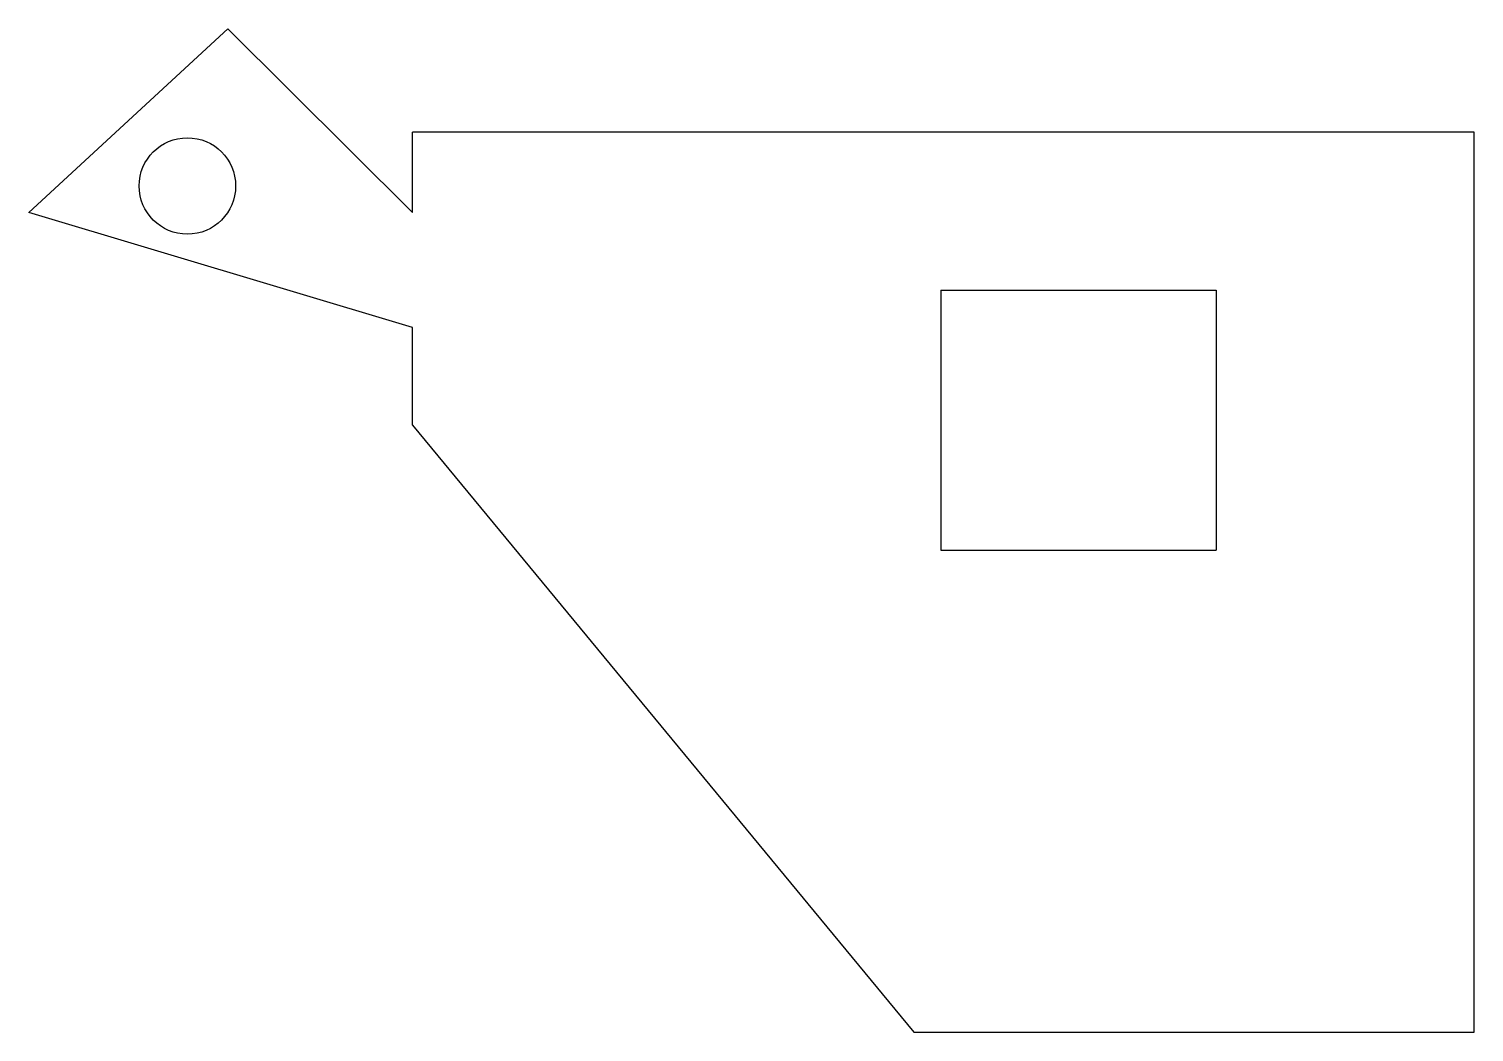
# Model space of a CAD drawing. Header units: millimetres. Extents: x 0 to 188, y 0 to 131.
import ezdxf

# ---------------------------------------------------------------- set-up
doc = ezdxf.new("R2010")
doc.units = ezdxf.units.MM

msp = doc.modelspace()

# ---------------------------------------------------------------- linework, layer by layer
at = {"color": 7, "linetype": 'Continuous'}
for p, q in [((0.27, 106.99), (26.11, 130.84)), ((26.11, 130.84), (50.15, 106.99)), ((188.15, 117.41), (50.15, 117.41)), ((50.15, 106.99), (50.15, 117.41)), ((188.15, 0.41), (188.15, 117.41)), ((50.15, 92.03), (0.27, 106.99)), ((118.82, 96.87), (154.6, 96.87)), ((118.82, 96.87), (118.82, 63.07)), ((154.6, 96.87), (154.6, 63.07)), ((50.15, 79.32), (50.15, 92.03)), ((50.15, 79.32), (115.3, 0.41)), ((118.82, 63.07), (154.6, 63.07)), ((115.3, 0.41), (188.15, 0.41))]:
    msp.add_line(p, q, dxfattribs=at)
msp.add_circle((20.87, 110.42), 6.27, dxfattribs=at)

doc.saveas('drawing.dxf')
